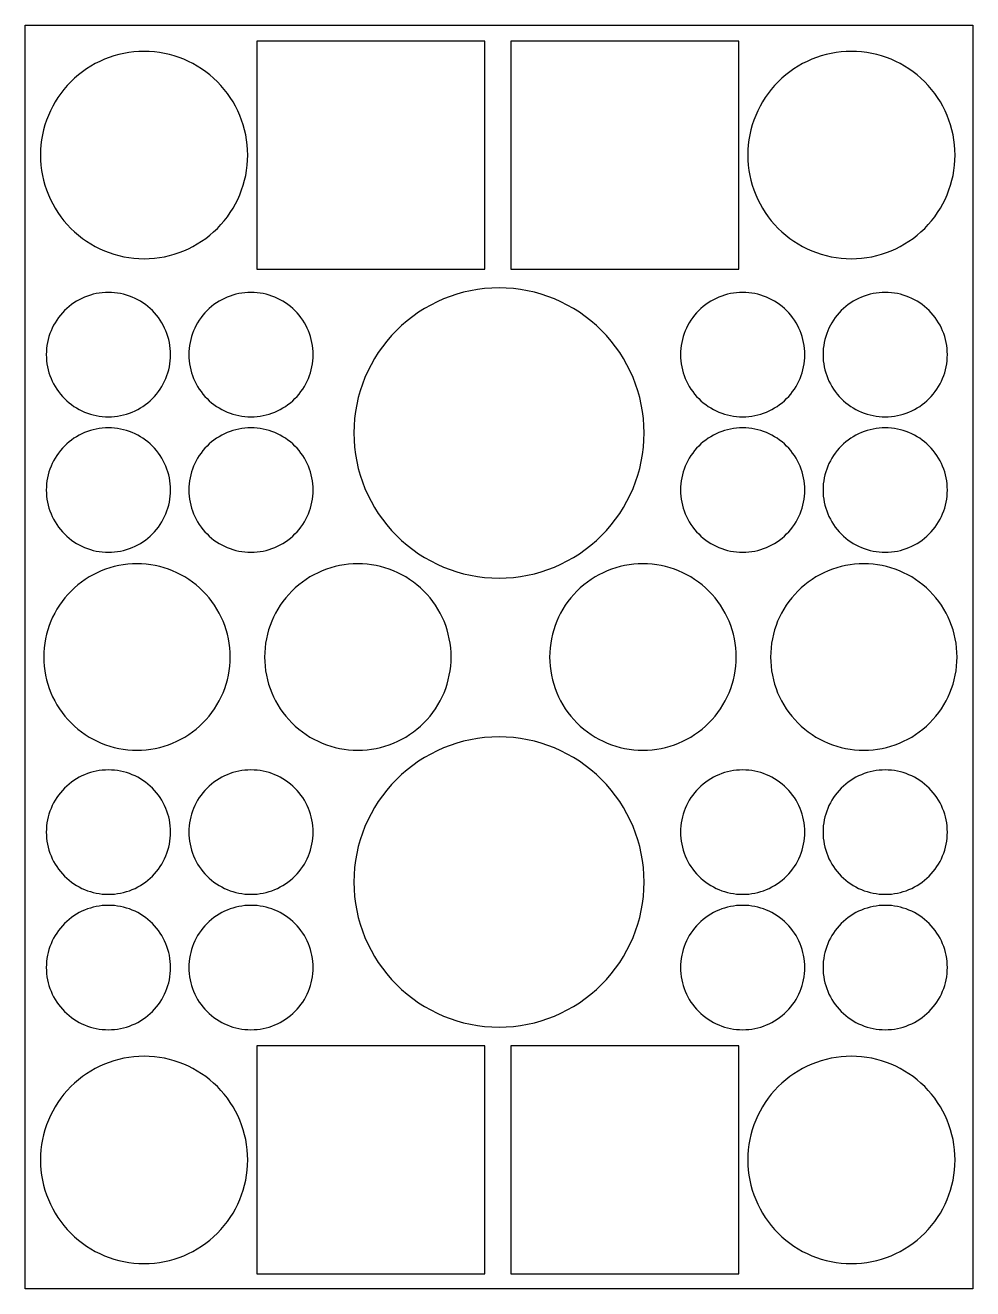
# Model space of a CAD drawing. Extents: x -114 to 114, y -152 to 152.
import ezdxf

# ---------------------------------------------------------------- set-up
doc = ezdxf.new("R2010")
doc.units = 0
doc.layers.get('0').update_dxf_attribs({"linetype": 'CONTINUOUS'})

msp = doc.modelspace()

# ---------------------------------------------------------------- linework, layer by layer
for points in [[(-114.3, -152.4), (-114.3, 152.4), (114.3, 152.4), (114.3, -152.4)], [(-58.45, 93.59), (-3.45, 93.59), (-3.45, 148.59), (-58.45, 148.59)], [(57.84, 148.59), (2.84, 148.59), (2.84, 93.59), (57.84, 93.59)], [(-58.45, -148.83), (-3.45, -148.83), (-3.45, -93.83), (-58.45, -93.83)], [(57.84, -93.83), (2.84, -93.83), (2.84, -148.83), (57.84, -148.83)]]:
    msp.add_lwpolyline(points, close=True)
for points in [[(-85.63, 146.09, 0.414214), (-110.63, 121.09, 0.414214), (-85.63, 96.09, 0.414214), (-60.63, 121.09, 0.414214)], [(85.03, 96.09, 0.414214), (110.03, 121.09, 0.414214), (85.03, 146.09, 0.414214), (60.03, 121.09, 0.414214)], [(0, 89.04, 0.414214), (-35, 54.04, 0.414214), (0, 19.04, 0.414214), (35, 54.04, 0.414214)], [(-94.23, 87.95, 0.414214), (-109.23, 72.95, 0.414214), (-94.23, 57.95, 0.414214), (-79.23, 72.95, 0.414214)], [(-59.84, 87.95, 0.414214), (-74.84, 72.95, 0.414214), (-59.84, 57.95, 0.414214), (-44.84, 72.95, 0.414214)], [(58.79, 87.95, 0.414214), (43.79, 72.95, 0.414214), (58.79, 57.95, 0.414214), (73.79, 72.95, 0.414214)], [(93.18, 87.95, 0.414214), (78.18, 72.95, 0.414214), (93.18, 57.95, 0.414214), (108.18, 72.95, 0.414214)], [(-94.23, 55.28, 0.414214), (-109.23, 40.28, 0.414214), (-94.23, 25.28, 0.414214), (-79.23, 40.28, 0.414214)], [(-59.84, 55.28, 0.414214), (-74.84, 40.28, 0.414214), (-59.84, 25.28, 0.414214), (-44.84, 40.28, 0.414214)], [(58.79, 55.28, 0.414214), (43.79, 40.28, 0.414214), (58.79, 25.28, 0.414214), (73.79, 40.28, 0.414214)], [(93.18, 55.28, 0.414214), (78.18, 40.28, 0.414214), (93.18, 25.28, 0.414214), (108.18, 40.28, 0.414214)], [(-87.35, 22.5, 0.414214), (-109.85, 0, 0.414214), (-87.35, -22.5, 0.414214), (-64.85, 0, 0.414214)], [(-34.05, 22.5, 0.414214), (-56.55, 0, 0.414214), (-34.05, -22.5, 0.414214), (-11.55, 0, 0.414214)], [(34.72, 22.5, 0.414214), (12.22, 0, 0.414214), (34.72, -22.5, 0.414214), (57.22, 0, 0.414214)], [(88.02, 22.5, 0.414214), (65.52, 0, 0.414214), (88.02, -22.5, 0.414214), (110.52, 0, 0.414214)], [(0, -19.28, 0.414214), (-35, -54.28, 0.414214), (0, -89.28, 0.414214), (35, -54.28, 0.414214)], [(-94.23, -27.25, 0.414214), (-109.23, -42.25, 0.414214), (-94.23, -57.25, 0.414214), (-79.23, -42.25, 0.414214)], [(-59.84, -27.25, 0.414214), (-74.84, -42.25, 0.414214), (-59.84, -57.25, 0.414214), (-44.84, -42.25, 0.414214)], [(58.79, -27.25, 0.414214), (43.79, -42.25, 0.414214), (58.79, -57.25, 0.414214), (73.79, -42.25, 0.414214)], [(93.18, -27.25, 0.414214), (78.18, -42.25, 0.414214), (93.18, -57.25, 0.414214), (108.18, -42.25, 0.414214)], [(-94.23, -59.91, 0.414214), (-109.23, -74.91, 0.414214), (-94.23, -89.91, 0.414214), (-79.23, -74.91, 0.414214)], [(-59.84, -59.91, 0.414214), (-74.84, -74.91, 0.414214), (-59.84, -89.91, 0.414214), (-44.84, -74.91, 0.414214)], [(58.79, -59.91, 0.414214), (43.79, -74.91, 0.414214), (58.79, -89.91, 0.414214), (73.79, -74.91, 0.414214)], [(93.18, -59.91, 0.414214), (78.18, -74.91, 0.414214), (93.18, -89.91, 0.414214), (108.18, -74.91, 0.414214)], [(-85.63, -96.33, 0.414214), (-110.63, -121.33, 0.414214), (-85.63, -146.33, 0.414214), (-60.63, -121.33, 0.414214)], [(85.03, -146.33, 0.414214), (110.03, -121.33, 0.414214), (85.03, -96.33, 0.414214), (60.03, -121.33, 0.414214)]]:
    msp.add_lwpolyline(points, format="xyb", close=True)

doc.saveas('drawing.dxf')
